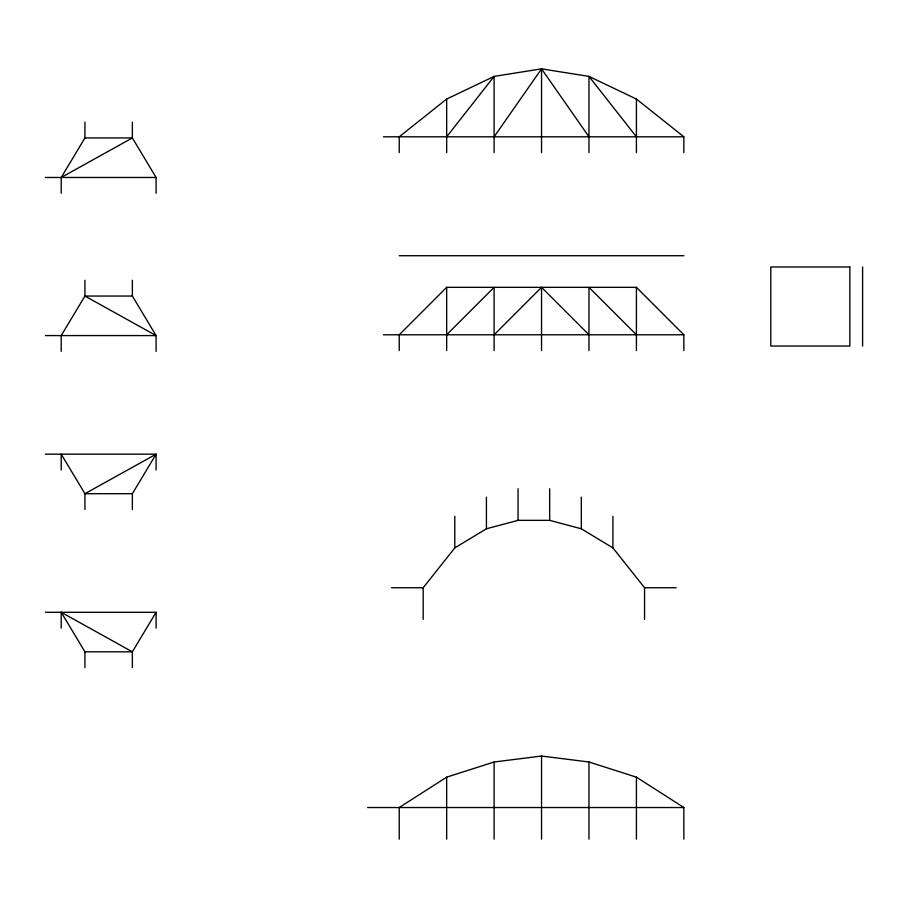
<?xml version="1.0" encoding="UTF-8"?>
<svg xmlns="http://www.w3.org/2000/svg" width="908" height="908" viewBox="0 0 908 908"><rect width="100%" height="100%" fill="white"/><g stroke="black" fill="none" stroke-linecap="round" stroke-linejoin="round"><path stroke-width="1.36" d="M61.211 193.279L61.211 177.469L84.932 137.937L84.932 122.126M132.364 509.513L132.364 493.702L156.085 454.17L45.4 454.17M45.4 612.287L156.085 612.287L132.364 651.819L132.364 667.63M494.111 136.802L541.543 68.849L588.974 76.397L636.417 99.051L683.849 136.802L683.849 152.612M446.668 136.802L494.111 76.397L541.543 68.849L588.974 136.802M423.185 619.37L423.185 587.748L454.806 547.887L486.427 528.785L518.048 520.352L549.669 520.352L581.302 528.785L612.923 547.887L644.544 587.748L644.544 619.37M683.849 350.59L683.849 334.78L636.417 287.337L446.668 287.337L399.236 334.78L399.236 350.59M446.668 334.78L494.111 287.337L494.111 350.59M494.111 334.78L541.543 287.337L588.974 334.78M494.111 152.612L494.111 76.397L446.668 99.051L399.236 136.802L399.236 152.612M683.849 839.151L683.849 807.53L636.417 777.169L588.974 761.994L541.543 756.046L494.111 761.994L446.668 777.169L399.236 807.53L399.236 839.151M61.211 177.469L132.364 137.937L132.364 122.126M383.426 136.802L683.849 136.802M84.932 137.937L132.364 137.937L156.085 177.469L156.085 193.279M45.4 177.469L156.085 177.469M399.236 255.716L683.849 255.716M156.085 351.396L156.085 335.585L132.364 296.053L84.932 296.053L61.211 335.585L61.211 351.396M383.426 334.78L683.849 334.78M45.4 335.585L156.085 335.585L84.932 296.053L84.932 280.243M132.364 493.702L84.932 493.702L61.211 454.17L61.211 469.981M391.552 587.748L423.185 587.748M644.544 587.748L676.165 587.748M61.211 612.287L84.932 651.819L132.364 651.819L61.211 612.287L61.211 628.098M367.615 807.53L683.849 807.53M636.417 334.78L588.974 287.337L588.974 350.59M636.417 136.802L588.974 76.397L588.974 152.612M862.6 266.975L862.6 346.039M636.417 99.051L636.417 152.612M636.417 287.337L636.417 350.59M636.417 777.169L636.417 839.151M612.923 516.266L612.923 547.887M588.974 761.994L588.974 839.151M581.302 497.164L581.302 528.785M549.669 488.731L549.669 520.352M541.543 68.849L541.543 152.612M541.543 287.337L541.543 350.59M541.543 756.046L541.543 839.151M518.048 488.731L518.048 520.352M494.111 761.994L494.111 839.151M486.427 497.164L486.427 528.785M454.806 516.266L454.806 547.887M446.668 99.051L446.668 152.612M446.668 287.337L446.668 350.59M446.668 777.169L446.668 839.151M156.085 469.981L156.085 454.17L84.932 493.702L84.932 509.513M156.085 612.287L156.085 628.098M132.364 280.243L132.364 296.053M84.932 651.819L84.932 667.63M849.843 266.975L770.79 266.975L770.79 346.039L849.843 346.039L849.843 266.975"/></g></svg>
